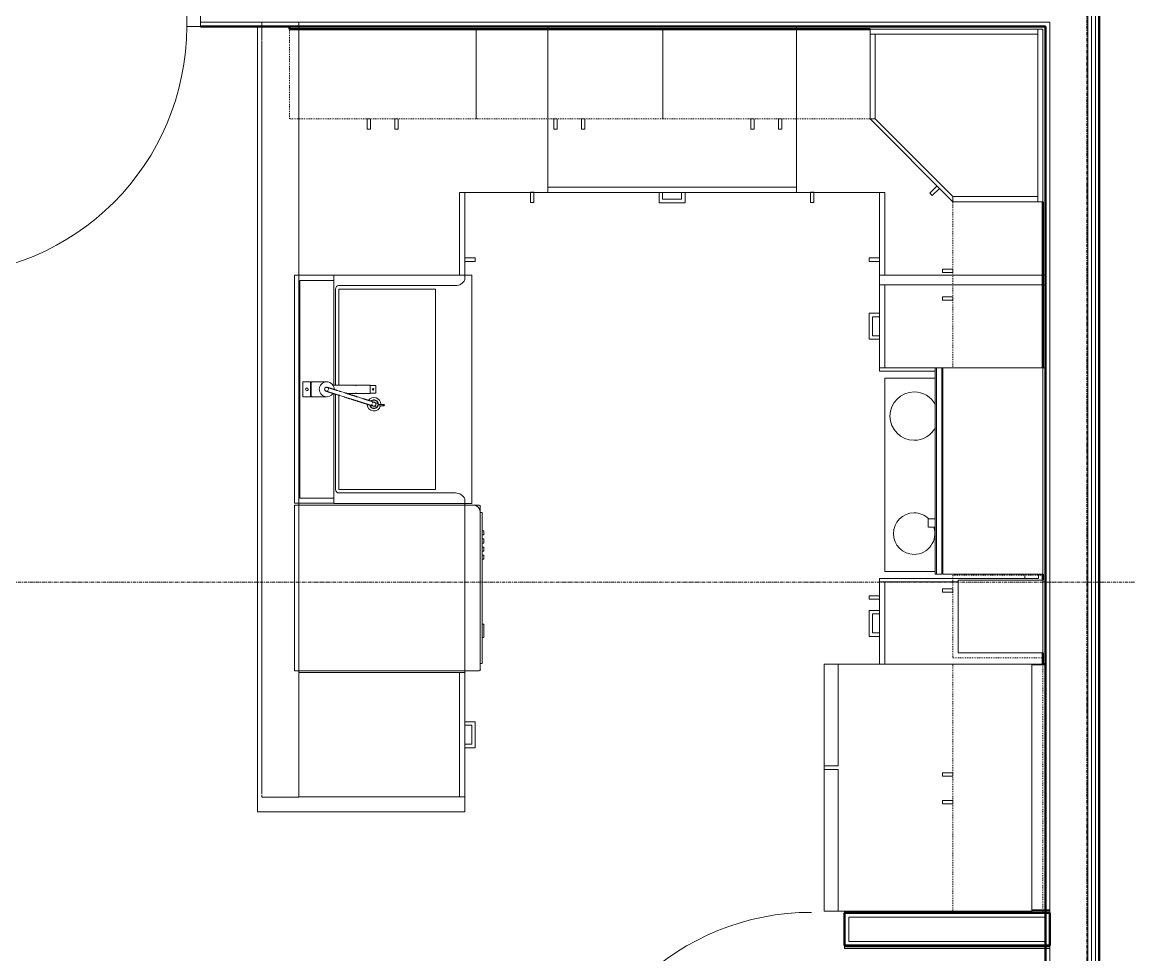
# Model space of a CAD drawing. Header units: inches. Extents: x -4235 to -464, y 9767 to 12344.
# Drawn here: x -3635.3 to -3475.2, y 11228.3 to 11363.2 of the extents above; entities that cross this region are included whole.
import ezdxf

# ---------------------------------------------------------------- set-up
doc = ezdxf.new("R2010")
doc.units = ezdxf.units.IN
doc.header["$MEASUREMENT"] = 0
doc.linetypes.add('Dash', pattern=[0.25, 0.125, -0.125])
doc.linetypes.add('Grid Line 1_2_', pattern=[0.875, 0.5, -0.125, 0.125, -0.125])
for name, color, linetype, lineweight in [('0-1', 7, 'Continuous', 5), ('0-2', 254, 'Continuous', 9), ('0-3', 7, 'Continuous', 9), ('A-DOOR-1', 7, 'Continuous', 9), ('A-DOOR-2', 130, 'Continuous', 20), ('A-DOOR-FRAM-1', 130, 'Continuous', 20), ('A-FLOR-4', 192, 'Continuous', 9), ('A-WALL-1', 250, 'Continuous', 50), ('A-WALL-2', 50, 'Continuous', 13), ('A-WALL-3', 10, 'Continuous', 9), ('A-WALL-4', 254, 'Continuous', 9), ('A-WALL-5', 7, 'Continuous', 9), ('A-WALL-6', 113, 'Continuous', 9), ('I-WALL-1', 250, 'Continuous', 50), ('I-WALL-2', 10, 'Continuous', 9), ('I-WALL-3', 254, 'Continuous', 9), ('P-SANR-FIXT-1', 7, 'Continuous', 9), ('P-SANR-FIXT-3', 254, 'Continuous', 9), ('Q-CASE', 31, 'Continuous', 9), ('Q-CASE-1', 10, 'Continuous', 9), ('Q-CASE-2', 254, 'Continuous', 9), ('Q-CASE-3', 7, 'Continuous', 9), ('Q-CASE-4', 7, 'Dash', 9), ('Q-SPCQ-1', 7, 'Continuous', 9), ('Q-SPCQ-2', 10, 'Continuous', 9), ('Q-SPCQ-3', 254, 'Continuous', 9), ('S-GRID-1', 1, 'Grid Line 1_2_', 9)]:
    doc.layers.add(name, color=color, linetype=linetype, lineweight=lineweight)

# ---------------------------------------------------------------- blocks, each defined once
blk = doc.blocks.new('Basic Wall _ INT - W4BØF - _5_8 GYP - 2X4 WOOD_BATT_ - 5_8 GYP_ - ___-2685902-BACKGROUND - 2ND FLOOR')
at = {"layer": 'A-WALL-3'}
for p, q in [((-3486.67, 11234.71), (-3487.3, 11234.71)), ((-3486.67, 11234.71), (-3486.67, 11234.77)), ((-3486.67, 11234.77), (-3486.67, 11234.56)), ((-3486.67, 11234.56), (-3486.67, 11234.71)), ((-3487.3, 11234.36), (-3486.67, 11234.36)), ((-3486.67, 11234.5), (-3486.67, 11234.56)), ((-3486.67, 11234.56), (-3486.67, 11234.5)), ((-3486.67, 11234.5), (-3486.67, 11234.48)), ((-3486.67, 11234.48), (-3486.67, 11234.46)), ((-3486.67, 11234.46), (-3486.67, 11234.42)), ((-3486.67, 11234.42), (-3486.67, 11234.4)), ((-3486.67, 11234.4), (-3486.67, 11234.36)), ((-3486.67, 11234.36), (-3486.67, 11234.38))]:
    blk.add_line(p, q, dxfattribs=at)
at = {"layer": 'A-WALL-4'}
for p, q in [((-3516.37, 11234.6), (-3516.37, 11234.56)), ((-3487.3, 11234.71), (-3489.3, 11234.71)), ((-3486.67, 11234.77), (-3487.3, 11234.77)), ((-3516.37, 11234.56), (-3516.37, 11234.5)), ((-3516.37, 11234.38), (-3516.37, 11234.36)), ((-3516.37, 11234.36), (-3487.3, 11234.36)), ((-3486.67, 11234.48), (-3487.3, 11234.48))]:
    blk.add_line(p, q, dxfattribs=at)
at = {"layer": 'A-WALL-5'}
for p, q in [((-3516.37, 11234.48), (-3516.37, 11234.6)), ((-3487.3, 11234.77), (-3489.3, 11234.77)), ((-3487.3, 11234.48), (-3516.37, 11234.48)), ((-3516.37, 11234.4), (-3516.37, 11234.48)), ((-3516.37, 11234.36), (-3516.37, 11234.4))]:
    blk.add_line(p, q, dxfattribs=at)
blk = doc.blocks.new('Basic Wall _ INT - W4BØF - _5_8 GYP - 2X4 WOOD_BATT_ - 5_8 GYP_ - ___-2685903-BACKGROUND - 2ND FLOOR')
at = {"layer": 'A-WALL-3'}
for p, q in [((-3487.3, 11229.61), (-3486.67, 11229.61)), ((-3486.67, 11229.26), (-3487.3, 11229.26)), ((-3486.67, 11229.61), (-3486.67, 11229.56)), ((-3486.67, 11229.58), (-3486.67, 11229.61)), ((-3486.67, 11229.56), (-3486.67, 11229.54)), ((-3486.67, 11229.54), (-3486.67, 11229.49)), ((-3486.67, 11229.49), (-3486.67, 11229.48)), ((-3486.67, 11229.48), (-3486.67, 11229.48)), ((-3486.67, 11229.48), (-3486.67, 11229.46)), ((-3486.67, 11229.4), (-3486.67, 11229.47)), ((-3486.67, 11229.46), (-3486.67, 11229.4)), ((-3486.67, 11229.4), (-3486.67, 11229.19)), ((-3486.67, 11229.26), (-3486.67, 11229.4)), ((-3486.67, 11229.19), (-3486.67, 11229.26))]:
    blk.add_line(p, q, dxfattribs=at)
at = {"layer": 'A-WALL-4'}
for p, q in [((-3516.37, 11229.61), (-3516.37, 11229.58)), ((-3516.37, 11229.61), (-3487.3, 11229.61)), ((-3516.37, 11229.47), (-3516.37, 11229.4)), ((-3516.37, 11229.4), (-3516.37, 11229.26)), ((-3516.37, 11229.26), (-3516.37, 11229.19)), ((-3487.3, 11229.26), (-3516.37, 11229.26)), ((-3487.3, 11229.48), (-3486.67, 11229.48)), ((-3486.67, 11229.19), (-3487.3, 11229.19))]:
    blk.add_line(p, q, dxfattribs=at)
at = {"layer": 'A-WALL-5'}
for p, q in [((-3516.37, 11229.56), (-3516.37, 11229.61)), ((-3516.37, 11229.48), (-3516.37, 11229.56)), ((-3516.37, 11229.48), (-3487.3, 11229.48)), ((-3516.37, 11229.19), (-3516.37, 11229.48)), ((-3487.3, 11229.19), (-3516.37, 11229.19))]:
    blk.add_line(p, q, dxfattribs=at)
blk = doc.blocks.new('SWING - SINGLE - FLUSH - 36_ x 80_ - OFFSET PIVOT DOOR AT MAGIC PAK AND WASHER_DRYER-3199415-BACKGROUND - 2ND FLOOR')
at = {"layer": 'A-DOOR-1'}
blk.add_arc((18, -2.38), 36.07, 180, 266.8211, dxfattribs=at)
at = {"layer": 'A-DOOR-2'}
for p, q in [((16, -2.38), (16, -38.39)), ((18, -2.38), (16, -2.38)), ((18, -2.38), (18, -38.39)), ((18, -38.39), (16, -38.39))]:
    blk.add_line(p, q, dxfattribs=at)
blk = doc.blocks.new('Refrigerator_-_Side-by-Side_6047 - 36_ X 30_-345559-BACKGROUND - 2ND FLOOR')
at = {"layer": 'Q-SPCQ-1'}
for p, q in [((17.87, 14.42), (-17.88, 14.42)), ((-17.88, 14.42), (-17.88, -15.58)), ((17.87, -15.58), (17.87, 14.42)), ((-17.88, -13.58), (-3.13, -13.58)), ((-17.88, -13.58), (-17.88, -15.58)), ((-3.13, -15.58), (-3.13, -13.58)), ((-2.63, -13.58), (17.87, -13.58)), ((-2.63, -13.58), (-2.63, -15.58)), ((17.87, -15.58), (17.87, -13.58)), ((-17.88, -15.58), (17.87, -15.58)), ((-3.13, -15.58), (-17.88, -15.58)), ((17.87, -15.58), (-2.63, -15.58))]:
    blk.add_line(p, q, dxfattribs=at)
blk = doc.blocks.new('Range - 24_ x 30_-V100-BACKGROUND - 2ND FLOOR')
at = {"layer": 'Q-SPCQ-1'}
blk.add_line((29.37, 22), (30, 22), dxfattribs=at)
for centre, radius, start, end in [((6.5, 6), 3.5, 118.5924, 180), ((6.5, 6), 3.5, 360, 61.4527), ((23.5, 6), 3, 135.2343, 180), ((23.5, 6), 3, 360, 108.3771), ((6.5, 6), 3.5, 180, 0), ((23.5, 6), 3, 180, 360)]:
    blk.add_arc(centre, radius, start, end, dxfattribs=at)
blk = doc.blocks.new('Dishwasher_15404 - 34_ counter-V101-BACKGROUND - 2ND FLOOR')
at = {"layer": 'Q-SPCQ-1'}
for p, q in [((25.8, 24), (24.62, 24)), ((26.68, 24), (25.8, 24)), ((26.87, 22.93), (26.87, 23.8)), ((26.87, 0.2), (26.87, 22.93)), ((26.87, 22.91), (27.12, 22.91)), ((27.12, 22.91), (27.12, 1.09)), ((27.37, 20.28), (27.12, 20.28)), ((27.12, 19.69), (27.37, 19.69)), ((27.37, 20.28), (27.37, 19.69)), ((27.37, 19.1), (27.12, 19.1)), ((27.12, 18.51), (27.37, 18.51)), ((27.37, 17.92), (27.12, 17.92)), ((27.37, 19.1), (27.37, 18.51)), ((27.37, 17.92), (27.37, 17.33)), ((27.12, 17.33), (27.37, 17.33)), ((27.37, 16.74), (27.12, 16.74)), ((27.12, 16.15), (27.37, 16.15)), ((27.37, 16.74), (27.37, 16.15)), ((27.37, 6.79), (27.12, 6.79)), ((27.37, 6.79), (27.37, 5.81)), ((27.12, 4.82), (27.37, 4.82)), ((27.37, 5.81), (27.37, 4.82)), ((26.87, 1.09), (27.12, 1.09)), ((24.62, 0), (26.68, 0))]:
    blk.add_line(p, q, dxfattribs=at)
for centre, radius, start, end in [((25.8, 22.93), 1.07, 360, 90), ((26.68, 23.8), 0.197, 0, 90), ((26.68, 0.2), 0.197, 270, 360), ((26.68, 0.2), 0.197, 270, 345)]:
    blk.add_arc(centre, radius, start, end, dxfattribs=at)
at = {"layer": 'Q-SPCQ-2'}
for p, q in [((0, 24), (0, 0)), ((0.62, 24), (0, 24)), ((0, 0), (0.62, 0))]:
    blk.add_line(p, q, dxfattribs=at)
at = {"layer": 'Q-SPCQ-3'}
for p, q in [((24.62, 24), (0.62, 24)), ((0.62, 0), (24.62, 0))]:
    blk.add_line(p, q, dxfattribs=at)
blk = doc.blocks.new('308 - 308-2727439-BACKGROUND - 2ND FLOOR')
at = {"layer": 'Q-CASE'}
for p, q in [((0, 25.19), (-12, 13.19)), ((-11.25, 13.19), (0, 24.44)), ((0, 24.44), (0, 25.19)), ((-12, 13.19), (-11.25, 13.19))]:
    blk.add_line(p, q, dxfattribs=at)
at = {"layer": 'Q-CASE-3'}
for p, q in [((0, 24.44), (-11.25, 13.19)), ((0, 25.19), (0, 24.44)), ((12.25, 25.19), (0, 25.19)), ((12.25, 24.44), (0, 24.44)), ((0, 24.44), (12.25, 24.44)), ((12.25, 24.44), (12.25, 25.19)), ((13, 25.19), (12.25, 25.19)), ((12.25, 25.19), (12.25, 0.94)), ((12.25, 0.94), (12.25, 24.44)), ((13, 0.94), (13, 25.19)), ((-10.76, 16.55), (-11.11, 16.2)), ((-11.11, 16.2), (-10.05, 15.14)), ((-9.7, 15.49), (-10.76, 16.55)), ((-12, 13.19), (-12, 0.94)), ((-11.25, 13.19), (-12, 13.19)), ((-11.25, 13.19), (-11.25, 0.94)), ((-11.25, 0.94), (-11.25, 13.19)), ((-12, 0.94), (-11.25, 0.94)), ((13, 0.94), (-12, 0.94)), ((-12, 0.94), (-12, 0.19)), ((-12, 0.19), (13, 0.19)), ((-11.25, 0.94), (12.25, 0.94)), ((12.25, 0.94), (13, 0.94)), ((13, 0.19), (13, 0.94))]:
    blk.add_line(p, q, dxfattribs=at)
blk = doc.blocks.new('30quot_MicrowaveVent_11166 - 70cm miele oven-2322118-BACKGROUND - 2ND FLOOR')
at = {"layer": 'Q-CASE-3'}
for p, q in [((-14.2, -14.49), (-14.2, 0)), ((15.68, 0), (-14.2, 0)), ((15.68, 0), (15.68, -14.49)), ((15.68, -14.49), (-14.2, -14.49)), ((-14.2, -14.61), (15.68, -14.61)), ((-14.2, -15.39), (-14.2, -14.61)), ((-14.2, -15.6), (-14.2, -15.39)), ((-14.2, -15.39), (15.68, -15.39)), ((-14.2, -15.6), (15.68, -15.6)), ((7.69, -16.55), (7.69, -15.63)), ((8.88, -15.63), (8.88, -16.55)), ((15.68, -14.61), (15.68, -15.39)), ((15.68, -15.39), (15.68, -15.6)), ((7.69, -16.6), (8.88, -16.6))]:
    blk.add_line(p, q, dxfattribs=at)
blk = doc.blocks.new('300 Series Wall Hung Cabinet_302 - 24_ X 36_-2573584-BACKGROUND - 2ND FLOOR')
at = {"layer": 'Q-CASE-3'}
for p, q in [((-2.25, -13.19), (-1.76, -13.19)), ((-2.25, -13.19), (-2.25, -14.69)), ((-1.76, -14.69), (-1.76, -13.19)), ((1.75, -13.19), (2.24, -13.19)), ((1.75, -13.19), (1.75, -14.69)), ((2.24, -14.69), (2.24, -13.19)), ((-2.25, -14.69), (-1.76, -14.69)), ((1.75, -14.69), (2.24, -14.69))]:
    blk.add_line(p, q, dxfattribs=at)
at = {"layer": 'Q-CASE-4'}
for p, q in [((12, -0.19), (-12, -0.19)), ((-12, -0.19), (-12, -13.19)), ((12, -13.19), (12, -0.19)), ((-12, -13.19), (12, -13.19))]:
    blk.add_line(p, q, dxfattribs=at)
blk = doc.blocks.new('Single Door 1 Drawer 211 - 211 Base Cabinet Single Door1 Drawer 12_-V102-BACKGROUND - 2ND FLOOR')
at = {"layer": 'Q-CASE-1'}
for p, q in [((-1.27, 24), (-1.76, 24)), ((0.74, 0), (0.74, 0.37)), ((-11.14, 0), (0.74, 0))]:
    blk.add_line(p, q, dxfattribs=at)
at = {"layer": 'Q-CASE-2'}
for p, q in [((-11.14, 24), (0.74, 24)), ((0.74, 23.25), (-11.14, 23.25)), ((-6.64, 24), (-7.14, 24)), ((-3.89, 24), (-3.39, 24)), ((-1.27, 24), (-1.76, 24)), ((0.74, 24), (0.74, 23.25)), ((0.74, 12.63), (0.74, 23.25)), ((-11.26, 0), (-11.14, 0))]:
    blk.add_line(p, q, dxfattribs=at)
at = {"layer": 'Q-CASE-3'}
for p, q in [((-3.39, 25.5), (-7.14, 25.5)), ((-7.14, 25.5), (-7.14, 24)), ((-6.64, 24), (-6.64, 25)), ((-6.64, 25), (-3.89, 25)), ((-3.89, 25), (-3.89, 24)), ((-3.39, 24), (-3.39, 25.5)), ((-1.27, 25.5), (-1.76, 25.5)), ((-1.76, 25.5), (-1.76, 24)), ((-1.27, 24), (-1.27, 25.5)), ((-11.26, 2), (-11.26, 0))]:
    blk.add_line(p, q, dxfattribs=at)
blk = doc.blocks.new('300 Series Wall Hung Cabinet_302 - 30_ X 36_-2573882-BACKGROUND - 2ND FLOOR')
at = {"layer": 'Q-CASE-3'}
for p, q in [((-1.76, 14.69), (-2.25, 14.69)), ((-2.25, 14.69), (-2.25, 13.19)), ((-1.76, 13.19), (-1.76, 14.69)), ((2.24, 14.69), (1.75, 14.69)), ((1.75, 14.69), (1.75, 13.19)), ((2.24, 13.19), (2.24, 14.69)), ((-1.76, 13.19), (-2.25, 13.19)), ((2.24, 13.19), (1.75, 13.19))]:
    blk.add_line(p, q, dxfattribs=at)
at = {"layer": 'Q-CASE-4'}
for p, q in [((-15, 0.19), (-15, 13.19)), ((-15, 13.19), (15, 13.19)), ((15, 13.19), (15, 0.19)), ((15, 0.19), (-15, 0.19))]:
    blk.add_line(p, q, dxfattribs=at)
blk = doc.blocks.new('Base Cabinet 4 Drawer 254 - Base Cabinet 4 Drawer 254 12_-2556189-BACKGROUND - 2ND FLOOR')
at = {"layer": 'Q-CASE-1'}
for p, q in [((-5.26, -0.37), (-5.26, 0)), ((-5.26, 0), (6.74, 0)), ((6.74, 0), (6.74, -0.37)), ((-1.14, -24), (-0.64, -24)), ((-1.14, -24), (-0.64, -24)), ((-1.14, -24), (-0.64, -24)), ((2.61, -24), (2.11, -24)), ((2.61, -24), (2.11, -24)), ((2.61, -24), (2.11, -24))]:
    blk.add_line(p, q, dxfattribs=at)
at = {"layer": 'Q-CASE-2'}
for p, q in [((-5.26, -23.25), (-5.26, -0.37)), ((6.74, -14.86), (6.74, -14.98)), ((6.74, -15.97), (6.74, -23.25)), ((-5.26, -23.25), (-5.26, -24)), ((6.74, -23.25), (-5.26, -23.25)), ((-5.26, -24), (6.74, -24)), ((-1.14, -24), (-0.64, -24)), ((2.61, -24), (2.11, -24)), ((6.74, -24), (6.74, -23.25))]:
    blk.add_line(p, q, dxfattribs=at)
at = {"layer": 'Q-CASE-3'}
for p, q in [((-1.14, -24), (-1.14, -25.5)), ((-0.64, -25), (-0.64, -24)), ((2.11, -24), (2.11, -25)), ((2.61, -25.5), (2.61, -24)), ((-1.14, -25.5), (2.61, -25.5)), ((2.11, -25), (-0.64, -25))]:
    blk.add_line(p, q, dxfattribs=at)
blk = doc.blocks.new('Vanity Cabinet-Double Door - 33_-V103-BACKGROUND - 2ND FLOOR')
at = {"layer": 'Q-CASE-1'}
for p, q in [((-15.76, -0.62), (-15.76, 0)), ((-15.76, 0), (17.24, 0)), ((-15.76, 0), (-15.76, -0.62)), ((17.24, 0), (-15.76, 0)), ((17.24, 0), (17.24, -0.62)), ((17.24, -0.62), (17.24, 0))]:
    blk.add_line(p, q, dxfattribs=at)
at = {"layer": 'Q-CASE-2'}
for p, q in [((-15.76, -5.66), (-15.76, -0.62)), ((-15.76, -0.62), (-15.76, -5.66)), ((-15.01, -0.75), (-15.01, -5.67)), ((16.49, -0.75), (-15.01, -0.75)), ((16.49, -5.67), (16.49, -0.75)), ((17.24, -0.62), (17.24, -5.67)), ((17.24, -5.67), (17.24, -0.62))]:
    blk.add_line(p, q, dxfattribs=at)
blk = doc.blocks.new('Base Cabinet 3 Drawer 230 - Base Cabinet 3 Drawer 230 18_-2554959-BACKGROUND - 2ND FLOOR')
at = {"layer": 'Q-CASE-1'}
for p, q in [((-1.14, -24), (-0.64, -24)), ((-1.14, -24), (-0.64, -24)), ((2.61, -24), (2.11, -24)), ((2.61, -24), (2.11, -24))]:
    blk.add_line(p, q, dxfattribs=at)
at = {"layer": 'Q-CASE-2'}
for p, q in [((-8.26, -23.25), (-8.26, 0)), ((-8.26, 0), (9.74, 0)), ((9.74, 0), (9.74, -23.25)), ((-8.26, -23.25), (-8.26, -24)), ((9.74, -23.25), (-8.26, -23.25)), ((-8.26, -24), (9.74, -24)), ((-1.14, -24), (-0.64, -24)), ((2.61, -24), (2.11, -24)), ((9.74, -24), (9.74, -23.25))]:
    blk.add_line(p, q, dxfattribs=at)
at = {"layer": 'Q-CASE-3'}
for p, q in [((-1.14, -24), (-1.14, -25.5)), ((-0.64, -25), (-0.64, -24)), ((2.11, -24), (2.11, -25)), ((2.61, -25.5), (2.61, -24)), ((-1.14, -25.5), (2.61, -25.5)), ((2.11, -25), (-0.64, -25))]:
    blk.add_line(p, q, dxfattribs=at)
blk = doc.blocks.new('300 Series Wall Hung Cabinet_302 - 27_ X 36_-2605031-BACKGROUND - 2ND FLOOR')
at = {"layer": 'Q-CASE-3'}
for p, q in [((-1.76, 14.69), (-2.25, 14.69)), ((-2.25, 14.69), (-2.25, 13.19)), ((-1.76, 13.19), (-1.76, 14.69)), ((2.24, 14.69), (1.75, 14.69)), ((1.75, 14.69), (1.75, 13.19)), ((2.24, 13.19), (2.24, 14.69)), ((-1.76, 13.19), (-2.25, 13.19)), ((2.24, 13.19), (1.75, 13.19))]:
    blk.add_line(p, q, dxfattribs=at)
at = {"layer": 'Q-CASE-4'}
for p, q in [((-13.5, 0.19), (-13.5, 13.19)), ((-13.5, 13.19), (13.5, 13.19)), ((13.5, 13.19), (13.5, 0.19)), ((13.5, 0.19), (-13.5, 0.19))]:
    blk.add_line(p, q, dxfattribs=at)
blk = doc.blocks.new('kitchen_faucet_14143 - kitchen_faucet_14143-V104-BACKGROUND - 2ND FLOOR')
at = {"layer": 'P-SANR-FIXT-1'}
for p, q in [((-7.58, 2.4), (-8.24, 2.4)), ((-8.24, 2.2), (-7.58, 2.2)), ((-6.99, 1.91), (-7.41, 2.04)), ((-7.23, 2.59), (-6.81, 2.46)), ((-6.3, 0.57), (-7.09, 0.57)), ((-7.09, -0.57), (-7.09, 0.57)), ((-2.83, 0.59), (-6.3, 0.59)), ((-6.3, 0.57), (-6.3, 0.59)), ((-6.3, 0.42), (-6.3, 0.5)), ((-6.3, 0.3), (-6.3, 0.4)), ((-6.3, 0.29), (-6.3, 0.15)), ((-6.3, 0.15), (-6.3, 0.29)), ((-6.3, 0.15), (-6.3, -0.15)), ((-6.3, -0.15), (-6.3, 0.15)), ((-3.97, 0.59), (-4.89, 0.59)), ((-0.9, 0.59), (-0.94, 0.59)), ((2.26, 1.08), (0, 1.08)), ((2.34, 1.02), (2.1, 1.02)), ((2.26, 1.08), (2.26, -1.08)), ((3.44, 1.08), (2.34, 1.08)), ((2.34, -1.08), (2.34, 1.08)), ((3.44, 1.08), (3.44, -1.08)), ((-7.09, -0.57), (-6.3, -0.57)), ((-6.3, -0.15), (-6.3, -0.29)), ((-6.3, -0.29), (-6.3, -0.15)), ((-6.3, -0.4), (-6.3, -0.3)), ((-6.3, -0.5), (-6.3, -0.42)), ((-6.3, -0.59), (-6.3, -0.51)), ((-6.3, -0.59), (-0.9, -0.59)), ((-4.89, -0.59), (-3.97, -0.59)), ((0, -1.08), (2.26, -1.08)), ((2.1, -1.02), (2.34, -1.02)), ((2.34, -1.08), (3.44, -1.08))]:
    blk.add_line(p, q, dxfattribs=at)
at = {"layer": 'P-SANR-FIXT-1', "flags": 128}
for points in [[(-6.52, 2.15), (-6.53, 2.23), (-6.56, 2.3), (-6.61, 2.36), (-6.67, 2.41), (-6.74, 2.44), (-6.82, 2.45), (-6.9, 2.44), (-6.97, 2.41), (-7.03, 2.36), (-7.08, 2.3), (-7.1, 2.23), (-7.11, 2.15)], [(-7.11, 2.15), (-7.1, 2.08), (-7.08, 2), (-7.03, 1.94), (-6.97, 1.9), (-6.9, 1.87), (-6.82, 1.86), (-6.74, 1.87), (-6.67, 1.9), (-6.61, 1.94), (-6.58, 1.98)], [(-6.91, 1.87), (-6.91, 1.87), (-6.91, 1.87), (-6.9, 1.87), (-6.9, 1.87), (-6.9, 1.87), (-6.89, 1.87), (-6.89, 1.86), (-6.88, 1.86), (-6.88, 1.86), (-6.87, 1.86), (-6.86, 1.86), (-6.71, 1.81), (-6.69, 1.8), (-6.68, 1.8), (-6.51, 1.75), (-6.49, 1.74), (-6.46, 1.73), (-6.43, 1.72), (-6.41, 1.71), (-6.38, 1.7), (-6.35, 1.69), (-6.32, 1.68), (-6.29, 1.67), (-6.26, 1.66), (-6.22, 1.65), (-6.19, 1.64), (-6.16, 1.63), (-6.12, 1.62), (-6.09, 1.61), (-6.05, 1.6), (-6.01, 1.59), (-5.98, 1.58), (-5.94, 1.56), (-5.9, 1.55), (-5.86, 1.54), (-5.82, 1.53), (-5.78, 1.51), (-5.74, 1.5), (-5.69, 1.49), (-5.65, 1.47), (-5.61, 1.46), (-5.56, 1.45), (-5.52, 1.43), (-5.47, 1.42), (-5.42, 1.4), (-5.38, 1.39), (-5.33, 1.37), (-5.28, 1.36), (-5.23, 1.34), (-5.18, 1.33), (-4.48, 1.1), (-4.42, 1.09), (-4.36, 1.07), (-4.31, 1.05), (-4.25, 1.03), (-4.19, 1.01), (-4.13, 0.99), (-4.07, 0.98), (-4.02, 0.96), (-3.96, 0.94), (-3.9, 0.92), (-3.84, 0.9), (-3.78, 0.88), (-3.72, 0.86), (-3.66, 0.85), (-3.6, 0.83), (-3.54, 0.81), (-3.48, 0.79), (-3.42, 0.77), (-3.36, 0.75), (-3.3, 0.73), (-3.24, 0.71), (-3.18, 0.69), (-3.12, 0.68), (-3.06, 0.66), (-3, 0.64), (-2.94, 0.62), (-2.88, 0.6), (-2.83, 0.58), (-2.77, 0.56), (-2.71, 0.55), (-2.65, 0.53), (-2.03, 0.33), (-1.98, 0.32), (-1.93, 0.3), (-1.88, 0.28), (-1.83, 0.27), (-1.78, 0.25), (-1.54, 0.18), (-1.49, 0.16), (-1.45, 0.15), (-1.4, 0.13), (-1.36, 0.12), (-1.31, 0.1), (-1.27, 0.09), (-1.23, 0.08), (-1.18, 0.06), (-1.14, 0.05), (-1.1, 0.04), (-1.06, 0.03), (-1.03, 0.01), (-0.99, 0), (-0.95, -0.01), (-0.91, -0.02), (-0.88, -0.03), (-0.84, -0.04), (-0.81, -0.05), (-0.77, -0.07), (-0.74, -0.08), (-0.71, -0.09), (-0.68, -0.1), (-0.65, -0.11), (-0.62, -0.11), (-0.59, -0.12), (-0.56, -0.13), (-0.53, -0.14), (-0.51, -0.15), (-0.48, -0.16), (-0.45, -0.17), (-0.43, -0.17), (-0.41, -0.18), (-0.38, -0.19), (-0.36, -0.2), (-0.34, -0.2), (-0.32, -0.21), (-0.3, -0.21), (-0.28, -0.22), (-0.26, -0.23), (-0.25, -0.23), (-0.23, -0.24), (-0.21, -0.24), (-0.2, -0.25), (-0.18, -0.25), (-0.17, -0.26), (-0.16, -0.26), (-0.15, -0.26), (-0.14, -0.27), (-0.13, -0.27), (-0.12, -0.27), (-0.11, -0.28), (-0.1, -0.28), (-0.09, -0.28), (-0.09, -0.28), (-0.08, -0.28), (-0.08, -0.29), (-0.07, -0.29), (-0.07, -0.29), (-0.07, -0.29), (-0.07, -0.29), (-0.06, -0.29)], [(-6.73, 2.43), (-6.73, 2.43), (-6.73, 2.43), (-6.73, 2.43), (-6.72, 2.43), (-6.72, 2.43), (-6.72, 2.43), (-6.71, 2.43), (-6.71, 2.43), (-6.7, 2.42), (-6.69, 2.42), (-6.68, 2.42), (-6.53, 2.37), (-6.52, 2.37), (-6.5, 2.36), (-6.48, 2.35), (-6.46, 2.35), (-6.44, 2.34), (-6.42, 2.33), (-6.39, 2.33), (-6.37, 2.32), (-6.34, 2.31), (-6.32, 2.3), (-6.29, 2.3), (-6.27, 2.29), (-6.24, 2.28), (-6.21, 2.27), (-6.18, 2.26), (-6.15, 2.25), (-6.12, 2.24), (-6.09, 2.23), (-6.06, 2.22), (-6.03, 2.21), (-5.99, 2.2), (-5.96, 2.19), (-5.92, 2.18), (-5.89, 2.17), (-5.85, 2.16), (-5.81, 2.14), (-5.78, 2.13), (-5.74, 2.12), (-5.7, 2.11), (-5.66, 2.1), (-5.62, 2.08), (-5.58, 2.07), (-5.53, 2.06), (-5.49, 2.04), (-5.45, 2.03), (-5.4, 2.01), (-5.36, 2), (-5.31, 1.99), (-5.27, 1.97), (-5.22, 1.96), (-5.17, 1.94), (-5.12, 1.93), (-5.07, 1.91), (-5.02, 1.9), (-4.97, 1.88), (-4.92, 1.86), (-4.87, 1.85), (-4.82, 1.83), (-4.77, 1.81), (-4.71, 1.8), (-4.66, 1.78), (-4.61, 1.76), (-4.55, 1.75), (-4.5, 1.73), (-4.44, 1.71), (-4.39, 1.69), (-4.33, 1.68), (-4.27, 1.66), (-4.22, 1.64), (-4.16, 1.62), (-4.1, 1.6), (-4.04, 1.59), (-3.99, 1.57), (-3.93, 1.55), (-3.87, 1.53), (-3.81, 1.51), (-3.75, 1.49), (-3.69, 1.47), (-3.63, 1.46), (-3.57, 1.44), (-3.51, 1.42), (-3.45, 1.4), (-3.39, 1.38), (-3.33, 1.36), (-3.27, 1.34), (-3.21, 1.32), (-3.15, 1.31), (-3.09, 1.29), (-3.03, 1.27), (-2.97, 1.25), (-2.92, 1.23), (-2.86, 1.21), (-2.8, 1.19), (-2.74, 1.17), (-2.68, 1.16), (-2.62, 1.14), (-2.56, 1.12), (-2.51, 1.1), (-1.88, 0.9), (-1.83, 0.89), (-1.78, 0.87), (-1.73, 0.85), (-1.67, 0.84), (-1.62, 0.82), (-1.4, 0.75), (-1.35, 0.74), (-1.3, 0.72), (-1.26, 0.71), (-1.21, 0.69), (-1.17, 0.68), (-1.12, 0.66), (-1.08, 0.65), (-1.04, 0.64), (-1, 0.62), (-0.96, 0.61), (-0.92, 0.6), (-0.88, 0.59), (-0.84, 0.57), (-0.8, 0.56), (-0.76, 0.55), (-0.73, 0.54), (-0.69, 0.53), (-0.66, 0.52), (-0.62, 0.51), (-0.59, 0.5), (-0.56, 0.49), (-0.52, 0.47), (-0.49, 0.47), (-0.46, 0.46), (-0.43, 0.45), (-0.4, 0.44), (-0.38, 0.43), (-0.35, 0.42), (-0.32, 0.41), (-0.3, 0.4), (-0.27, 0.4), (-0.25, 0.39), (-0.22, 0.38), (-0.2, 0.37), (-0.18, 0.37), (-0.16, 0.36), (-0.14, 0.35), (-0.12, 0.35), (-0.1, 0.34), (-0.08, 0.34), (-0.06, 0.33), (-0.05, 0.32), (-0.03, 0.32), (-0.02, 0.32), (0, 0.31), (0.01, 0.31), (0.02, 0.3), (0.03, 0.3), (0.04, 0.3), (0.05, 0.29), (0.06, 0.29), (0.07, 0.29), (0.08, 0.28), (0.09, 0.28), (0.09, 0.28), (0.1, 0.28), (0.1, 0.28), (0.11, 0.28), (0.11, 0.28), (0.11, 0.27), (0.11, 0.27), (0.11, 0.27)], [(-0.27, 0.02), (-0.27, -0.06), (-0.24, -0.13), (-0.2, -0.2), (-0.15, -0.25), (-0.08, -0.28), (0, -0.3), (0.08, -0.3), (0.15, -0.28), (0.21, -0.23), (0.27, -0.18)], [(0.27, -0.18), (0.3, -0.11), (0.32, -0.03), (0.31, 0.04), (0.29, 0.12), (0.25, 0.18), (0.19, 0.23), (0.13, 0.27), (0.05, 0.29), (-0.03, 0.28), (-0.1, 0.26), (-0.17, 0.22), (-0.22, 0.16)]]:
    blk.add_lwpolyline(points, dxfattribs=at)
at = {"layer": 'P-SANR-FIXT-1'}
for centre, radius, start, end in [((-6.83, 2.16), 0.984, 176.3754, 180), ((-6.83, 2.16), 0.984, 180, 325.3711), ((-6.83, 2.16), 0.984, 0, 165), ((-6.83, 2.16), 0.63, 10.3084, 180), ((-6.83, 2.16), 0.63, 180, 315), ((-6.83, 2.16), 0.591, 132.8835, 180), ((-6.83, 2.16), 0.591, 180, 191.3603), ((-6.83, 2.16), 0.591, 191.3603, 312.7731), ((-6.83, 2.16), 0.591, 14.7648, 132.8835), ((-6.69, 0), 0.118, 0, 180), ((0, 0), 1.08, 177.6189, 180), ((0, 0), 1.08, 0, 147.4712), ((2.88, 0), 0.197, 360, 180), ((-6.69, 0), 0.118, 180, 360), ((0, 0), 1.08, 180, 360), ((2.88, 0), 0.197, 180, 360)]:
    blk.add_arc(centre, radius, start, end, dxfattribs=at)
for centre, major_axis, ratio, start_param, end_param in [((-8.24, 2.3), (0, 0.0984), 0.984808, 4.712389, 7.853982), ((-8.24, 2.3), (0, 0.0984), 0.984808, 1.570796, 4.712389), ((-3.97, 0), (0, 0.591), 0.906308, 6.021386, 6.806784), ((-3.97, 0), (0, 0.591), 0.906308, 2.617994, 3.403392)]:
    blk.add_ellipse(centre, major_axis=major_axis, ratio=ratio, start_param=start_param, end_param=end_param, dxfattribs=at)
blk = doc.blocks.new('Stainless Steel Farmhous Kitchen Sink - Stainless Steel Farmhous Kitchen Sink-V105-BACKGROUND - 2ND FLOOR')
at = {"layer": 'P-SANR-FIXT-1'}
for p, q in [((-33, 22.2), (-33, 21.2)), ((0, 22.2), (-33, 22.2)), ((0, 21.2), (0, 22.2)), ((-31, 3), (-31, 16.96)), ((-31, 16.96), (-2, 16.96)), ((-2, 16.96), (-2, 3)), ((-17.12, 3), (-31, 3)), ((-2, 3), (-15.65, 3))]:
    blk.add_line(p, q, dxfattribs=at)
at = {"layer": 'P-SANR-FIXT-3'}
for p, q in [((-33, 21.2), (-33, 2.27)), ((0, 2.25), (0, 21.2)), ((-33, 2.25), (-32.7, 2.25)), ((-32.67, 2.25), (-17.12, 2.25)), ((-15.89, 2.25), (-0.03, 2.25))]:
    blk.add_line(p, q, dxfattribs=at)
blk = doc.blocks.new('300 Series Wall Hung Cabinet_302 - 18_ x 36_-2359323-BACKGROUND - 2ND FLOOR')
at = {"layer": 'Q-CASE-3'}
for p, q in [((-1.76, 14.69), (-2.25, 14.69)), ((-2.25, 14.69), (-2.25, 13.19)), ((-1.76, 13.19), (-1.76, 14.69)), ((2.24, 14.69), (1.75, 14.69)), ((1.75, 14.69), (1.75, 13.19)), ((2.24, 13.19), (2.24, 14.69)), ((-1.76, 13.19), (-2.25, 13.19)), ((2.24, 13.19), (1.75, 13.19))]:
    blk.add_line(p, q, dxfattribs=at)
at = {"layer": 'Q-CASE-4'}
for p, q in [((-18, 0.19), (-18, 13.19)), ((-18, 13.19), (18, 13.19)), ((18, 13.19), (18, 0.19)), ((18, 0.19), (-18, 0.19))]:
    blk.add_line(p, q, dxfattribs=at)
blk = doc.blocks.new('300 Series Wall Hung Cabinet_301 - 12_-2216986-BACKGROUND - 2ND FLOOR')
at = {"layer": 'Q-CASE-3'}
for p, q in [((5.25, -0.19), (-5.25, -0.19)), ((-5.25, -0.19), (-5.25, -12.44)), ((5.25, -12.44), (5.25, -0.19)), ((-5.25, -12.44), (5.25, -12.44)), ((-4, -13.19), (-3.51, -13.19)), ((-4, -13.19), (-4, -14.69)), ((-3.51, -14.69), (-3.51, -13.19)), ((-4, -14.69), (-3.51, -14.69))]:
    blk.add_line(p, q, dxfattribs=at)
at = {"layer": 'Q-CASE-4'}
for p, q in [((6, -0.19), (-6, -0.19)), ((-6, -0.19), (-6, -13.19)), ((6, -13.19), (6, -0.19)), ((-6, -13.19), (6, -13.19))]:
    blk.add_line(p, q, dxfattribs=at)
blk = doc.blocks.new('Base Cabinet Corner 197 - Base Cabinet Corner 197-V125-BACKGROUND - 2ND FLOOR')
at = {"layer": 'Q-CASE-1'}
for p, q in [((-23.26, 0), (12.74, 0)), ((-23.26, -36), (-23.26, 0)), ((12.74, 0), (12.74, -0.38)), ((10.24, -24), (10.73, -24)), ((-22.89, -36), (-23.26, -36))]:
    blk.add_line(p, q, dxfattribs=at)
at = {"layer": 'Q-CASE-2'}
for p, q in [((12.74, -0.38), (12.74, -24)), ((0.74, -23.25), (0.74, -36)), ((12.74, -23.25), (0.74, -23.25)), ((0.74, -23.25), (0.74, -24)), ((0.74, -24), (0.74, -36)), ((12.74, -24), (0.74, -24)), ((10.24, -24), (10.73, -24)), ((0.73, -34), (0.73, -33.51)), ((0.74, -36), (-22.89, -36))]:
    blk.add_line(p, q, dxfattribs=at)
at = {"layer": 'Q-CASE-3'}
for p, q in [((10.24, -24), (10.24, -25.5)), ((10.73, -25.5), (10.73, -24)), ((10.24, -25.5), (10.73, -25.5)), ((2.23, -33.51), (0.74, -33.51)), ((2.23, -34), (2.23, -33.51)), ((0.74, -34), (2.23, -34))]:
    blk.add_line(p, q, dxfattribs=at)
blk = doc.blocks.new('Base Cabinet 3 Drawer 230 - Base Cabinet 3 Drawer 230 36_-V126-BACKGROUND - 2ND FLOOR')
at = {"layer": 'Q-CASE-1'}
for p, q in [((-17.26, -0.37), (-17.26, 0)), ((-17.26, 0), (18.74, 0)), ((18.74, 0), (18.74, -0.37)), ((-1.14, -24), (-0.64, -24)), ((-1.14, -24), (-0.64, -24)), ((2.61, -24), (2.11, -24)), ((2.61, -24), (2.11, -24))]:
    blk.add_line(p, q, dxfattribs=at)
at = {"layer": 'Q-CASE-2'}
for p, q in [((-17.26, -23.25), (-17.26, -0.37)), ((18.74, -0.37), (18.74, -23.25)), ((-17.26, -23.25), (-17.26, -24)), ((18.74, -23.25), (-17.26, -23.25)), ((-17.26, -24), (18.74, -24)), ((-1.14, -24), (-0.64, -24)), ((2.61, -24), (2.11, -24)), ((18.74, -24), (18.74, -23.25))]:
    blk.add_line(p, q, dxfattribs=at)
at = {"layer": 'Q-CASE-3'}
for p, q in [((-1.14, -24), (-1.14, -25.5)), ((-0.64, -25), (-0.64, -24)), ((2.11, -24), (2.11, -25)), ((2.61, -25.5), (2.61, -24)), ((-1.14, -25.5), (2.61, -25.5)), ((2.11, -25), (-0.64, -25))]:
    blk.add_line(p, q, dxfattribs=at)
blk = doc.blocks.new('Base Cabinet Corner 197 - Base Cabinet Corner 197-V124-BACKGROUND - 2ND FLOOR')
at = {"layer": 'Q-CASE-1'}
for p, q in [((-22.89, 36), (-23.26, 36)), ((-23.26, 36), (-23.26, 0)), ((10.73, 24), (10.24, 24)), ((-23.26, 0), (-22.89, 0))]:
    blk.add_line(p, q, dxfattribs=at)
at = {"layer": 'Q-CASE-2'}
for p, q in [((0.74, 36), (-22.89, 36)), ((0.74, 23.25), (0.74, 36)), ((0.74, 24), (0.74, 36)), ((0.73, 33.51), (0.73, 34)), ((12.74, 24), (0.74, 24)), ((0.74, 23.25), (0.74, 24)), ((12.74, 23.25), (0.74, 23.25)), ((10.73, 24), (10.24, 24)), ((12.74, 0), (12.74, 24)), ((-22.89, 0), (12.74, 0))]:
    blk.add_line(p, q, dxfattribs=at)
at = {"layer": 'Q-CASE-3'}
for p, q in [((2.23, 34), (0.74, 34)), ((2.23, 33.51), (2.23, 34)), ((0.74, 33.51), (2.23, 33.51)), ((10.73, 25.5), (10.24, 25.5)), ((10.24, 25.5), (10.24, 24)), ((10.73, 24), (10.73, 25.5))]:
    blk.add_line(p, q, dxfattribs=at)
blk = doc.blocks.new('CTR - 1st Phase - Unit Layouts_rvt-1-BACKGROUND - 2ND FLOOR')
at = {"layer": 'A-WALL-1'}
for p, q in [((-3487.67, 11362.61), (-3596.67, 11362.61)), ((-3596.67, 11362.61), (-3596.67, 11362.24)), ((-3596.67, 11362.24), (-3512.67, 11362.24)), ((-3487.3, 11362.61), (-3487.67, 11362.61)), ((-3487.3, 11270.36), (-3487.3, 11362.61)), ((-3487.67, 11337.24), (-3487.67, 11313.24)), ((-3487.67, 11283.36), (-3487.67, 11282.49)), ((-3487.67, 11271.99), (-3487.67, 11270.36)), ((-3487.67, 11270.36), (-3487.3, 11270.36)), ((-3486.67, 11234.36), (-3516.37, 11234.36)), ((-3516.37, 11234.36), (-3516.37, 11233.73)), ((-3516.37, 11233.73), (-3516.37, 11230.23)), ((-3486.67, 11233.73), (-3486.67, 11234.36)), ((-3486.67, 11230.23), (-3486.67, 11233.73)), ((-3516.37, 11230.23), (-3516.37, 11229.61)), ((-3486.67, 11229.61), (-3486.67, 11230.23)), ((-3516.37, 11229.61), (-3486.67, 11229.61))]:
    blk.add_line(p, q, dxfattribs=at)
at = {"layer": 'A-WALL-2'}
for p, q in [((-3515.75, 11230.23), (-3515.75, 11233.73)), ((-3487.3, 11233.73), (-3515.75, 11233.73)), ((-3487.3, 11230.23), (-3487.3, 11233.73)), ((-3487.3, 11230.23), (-3515.75, 11230.23))]:
    blk.add_line(p, q, dxfattribs=at)
at = {"layer": 'A-WALL-3'}
for p, q in [((-3600.67, 11363.24), (-3600.67, 11360.63)), ((-3600.67, 11363.24), (-3595.3, 11363.24)), ((-3600.67, 11363.24), (-3595.3, 11363.24)), ((-3595.3, 11362.61), (-3595.3, 11363.24)), ((-3487.67, 11362.61), (-3596.67, 11362.61)), ((-3595.3, 11362.24), (-3595.3, 11362.61)), ((-3595.3, 11362.61), (-3595.3, 11362.24)), ((-3595.3, 11326.61), (-3595.3, 11362.24)), ((-3512.67, 11362.24), (-3487.67, 11362.24)), ((-3487.67, 11362.61), (-3487.3, 11362.61)), ((-3487.67, 11362.24), (-3487.67, 11337.24)), ((-3487.3, 11270.36), (-3487.3, 11362.61)), ((-3600.67, 11360.51), (-3600.67, 11251.57)), ((-3595.3, 11293.36), (-3595.3, 11293.61)), ((-3595.3, 11251.11), (-3595.3, 11269.36)), ((-3600.67, 11251.43), (-3600.67, 11251.11)), ((-3595.3, 11251.11), (-3600.67, 11251.11)), ((-3487.3, 11234.36), (-3516.37, 11234.36)), ((-3486.67, 11234.36), (-3487.3, 11234.36)), ((-3486.67, 11234.36), (-3486.67, 11229.61)), ((-3516.37, 11229.61), (-3487.3, 11229.61)), ((-3487.3, 11229.61), (-3486.67, 11229.61))]:
    blk.add_line(p, q, dxfattribs=at)
at = {"layer": 'A-WALL-4'}
for p, q in [((-3600.67, 11360.63), (-3600.67, 11363.24)), ((-3595.3, 11363.24), (-3595.3, 11362.61)), ((-3596.67, 11362.24), (-3596.67, 11362.61)), ((-3596.67, 11362.24), (-3512.67, 11362.24)), ((-3595.3, 11362.24), (-3595.3, 11251.11)), ((-3600.67, 11251.57), (-3600.67, 11360.51)), ((-3487.67, 11337.24), (-3487.67, 11313.24)), ((-3487.67, 11283.36), (-3487.67, 11282.49)), ((-3487.67, 11271.99), (-3487.67, 11270.36)), ((-3487.3, 11270.36), (-3487.67, 11270.36)), ((-3600.67, 11251.11), (-3600.67, 11251.43)), ((-3600.67, 11251.11), (-3595.3, 11251.11)), ((-3516.37, 11229.61), (-3516.37, 11234.36))]:
    blk.add_line(p, q, dxfattribs=at)
at = {"layer": 'A-WALL-6'}
for p, q in [((-3601.3, 11362.61), (-3601.3, 11248.99)), ((-3596.67, 11362.61), (-3601.3, 11362.61)), ((-3601.3, 11362.61), (-3596.67, 11362.61)), ((-3601.3, 11248.99), (-3601.3, 11362.61)), ((-3487.3, 11362.61), (-3596.67, 11362.61)), ((-3596.67, 11362.61), (-3487.3, 11362.61)), ((-3487.3, 11270.36), (-3487.3, 11362.61)), ((-3487.3, 11362.61), (-3487.3, 11270.36)), ((-3571.3, 11325.97), (-3571.3, 11338.61)), ((-3571.3, 11338.61), (-3511.3, 11338.61)), ((-3511.3, 11338.61), (-3571.3, 11338.61)), ((-3571.3, 11338.61), (-3571.3, 11325.97)), ((-3511.3, 11338.61), (-3511.3, 11312.73)), ((-3511.3, 11338.61), (-3511.3, 11312.73)), ((-3590, 11310.73), (-3590, 11324.61)), ((-3590, 11324.61), (-3590, 11310.73)), ((-3589.5, 11325.11), (-3572.65, 11325.11)), ((-3572.65, 11325.11), (-3589.5, 11325.11)), ((-3511.3, 11312.73), (-3503.27, 11312.73)), ((-3511.3, 11312.73), (-3503.27, 11312.73)), ((-3510.55, 11283.73), (-3510.55, 11311.73)), ((-3510.55, 11311.73), (-3503.27, 11311.73)), ((-3510.55, 11311.73), (-3510.55, 11283.73)), ((-3503.27, 11311.73), (-3510.55, 11311.73)), ((-3502.28, 11312.73), (-3502.16, 11312.73)), ((-3502.28, 11312.73), (-3502.16, 11312.73)), ((-3502.28, 11311.73), (-3502.16, 11311.73)), ((-3502.16, 11311.73), (-3502.28, 11311.73)), ((-3590, 11295.61), (-3590, 11309.42)), ((-3590, 11309.42), (-3590, 11295.61)), ((-3572.65, 11295.11), (-3589.5, 11295.11)), ((-3589.5, 11295.11), (-3572.65, 11295.11)), ((-3571.3, 11248.99), (-3571.3, 11294.26)), ((-3571.3, 11294.26), (-3571.3, 11248.99)), ((-3488.3, 11282.73), (-3511.3, 11282.73)), ((-3511.3, 11282.73), (-3511.3, 11270.36)), ((-3511.3, 11282.73), (-3511.3, 11270.36)), ((-3488.3, 11282.73), (-3511.3, 11282.73)), ((-3503.27, 11283.73), (-3510.55, 11283.73)), ((-3510.55, 11283.73), (-3503.27, 11283.73)), ((-3502.16, 11283.73), (-3502.28, 11283.73)), ((-3502.28, 11283.73), (-3502.16, 11283.73)), ((-3488.3, 11283.36), (-3488.3, 11282.73)), ((-3488.3, 11283.36), (-3488.3, 11282.73)), ((-3489.3, 11270.36), (-3487.67, 11270.36)), ((-3487.67, 11270.36), (-3489.3, 11270.36)), ((-3487.67, 11270.36), (-3487.3, 11270.36)), ((-3487.3, 11270.36), (-3487.67, 11270.36)), ((-3601.3, 11248.99), (-3571.3, 11248.99)), ((-3571.3, 11248.99), (-3601.3, 11248.99))]:
    blk.add_line(p, q, dxfattribs=at)
for centre, radius, start, end in [((-3572.65, 11326.61), 1.5, 270, 334.5419), ((-3572.65, 11326.61), 1.5, 270, 334.5419), ((-3589.5, 11324.61), 0.5, 90, 180), ((-3589.5, 11324.61), 0.5, 90, 180), ((-3589.5, 11295.61), 0.5, 180, 270), ((-3589.5, 11295.61), 0.5, 180, 270), ((-3572.65, 11293.61), 1.5, 25.4581, 90), ((-3572.65, 11293.61), 1.5, 25.4581, 90)]:
    blk.add_arc(centre, radius, start, end, dxfattribs=at)
at = {"layer": '0-2'}
for name, p, rotation in [('300 Series Wall Hung Cabinet_302 - 27_ X 36_-2605031-BACKGROUND - 2ND FLOOR', (-3583.17, 11362.43), 180), ('Base Cabinet Corner 197 - Base Cabinet Corner 197-V124-BACKGROUND - 2ND FLOOR', (-3595.3, 11339.35), 269.9999999999879), ('300 Series Wall Hung Cabinet_302 - 27_ X 36_-2605031-BACKGROUND - 2ND FLOOR', (-3556.17, 11362.43), 180), ('300 Series Wall Hung Cabinet_302 - 30_ X 36_-2573882-BACKGROUND - 2ND FLOOR', (-3527.67, 11362.43), 180), ('Base Cabinet Corner 197 - Base Cabinet Corner 197-V125-BACKGROUND - 2ND FLOOR', (-3487.3, 11339.35), 270.000000000012), ('308 - 308-2727439-BACKGROUND - 2ND FLOOR', (-3487.49, 11349.24), 90.00000000001026), ('300 Series Wall Hung Cabinet_302 - 24_ X 36_-2573584-BACKGROUND - 2ND FLOOR', (-3487.49, 11325.24), 270.0000000000103), ('Vanity Cabinet-Double Door - 33_-V103-BACKGROUND - 2ND FLOOR', (-3595.92, 11309.38), 90.00000000001064), ('Stainless Steel Farmhous Kitchen Sink - Stainless Steel Farmhous Kitchen Sink-V105-BACKGROUND - 2ND FLOOR', (-3592.5, 11293.61), 270.0000000000074), ('Base Cabinet 4 Drawer 254 - Base Cabinet 4 Drawer 254 12_-2556189-BACKGROUND - 2ND FLOOR', (-3487.3, 11319.98), 270.000000000012), ('30quot_MicrowaveVent_11166 - 70cm miele oven-2322118-BACKGROUND - 2ND FLOOR', (-3487.67, 11299.04), 270.0000000000115), ('kitchen_faucet_14143 - kitchen_faucet_14143-V104-BACKGROUND - 2ND FLOOR', (-3591.26, 11310.11), 180), ('Range - 24_ x 30_-V100-BACKGROUND - 2ND FLOOR', (-3512.3, 11312.73), 269.9999999999951), ('300 Series Wall Hung Cabinet_301 - 12_-2216986-BACKGROUND - 2ND FLOOR', (-3487.49, 11277.24), 270.0000000000103), ('Single Door 1 Drawer 211 - 211 Base Cabinet Single Door1 Drawer 12_-V102-BACKGROUND - 2ND FLOOR', (-3487.3, 11281.49), 90.0000000000107), ('Refrigerator_-_Side-by-Side_6047 - 36_ X 30_-345559-BACKGROUND - 2ND FLOOR', (-3503.72, 11252.48), 270.0000000000252), ('300 Series Wall Hung Cabinet_302 - 18_ x 36_-2359323-BACKGROUND - 2ND FLOOR', (-3487.49, 11252.36), 90.00000000001026), ('Base Cabinet 3 Drawer 230 - Base Cabinet 3 Drawer 230 18_-2554959-BACKGROUND - 2ND FLOOR', (-3595.3, 11259.38), 90.00000000001064), ('SWING - SINGLE - FLUSH - 36_ x 80_ - OFFSET PIVOT DOOR AT MAGIC PAK AND WASHER_DRYER-3199415-BACKGROUND - 2ND FLOOR', (-3518.75, 11216.36), 270)]:
    blk.add_blockref(name, p, dxfattribs=dict(at, rotation=rotation))
for name, p in [('Base Cabinet 3 Drawer 230 - Base Cabinet 3 Drawer 230 36_-V126-BACKGROUND - 2ND FLOOR', (-3542.04, 11362.61)), ('Dishwasher_15404 - 34_ counter-V101-BACKGROUND - 2ND FLOOR', (-3595.92, 11269.36)), ('Basic Wall _ INT - W4BØF - _5_8 GYP - 2X4 WOOD_BATT_ - 5_8 GYP_ - ___-2685902-BACKGROUND - 2ND FLOOR', (0, 0)), ('Basic Wall _ INT - W4BØF - _5_8 GYP - 2X4 WOOD_BATT_ - 5_8 GYP_ - ___-2685903-BACKGROUND - 2ND FLOOR', (0, 0))]:
    blk.add_blockref(name, p, dxfattribs=at)
blk = doc.blocks.new('HOLLOW METAL - UNIT DOOR-2191978-BACKGROUND - 2ND FLOOR')
at = {"layer": 'A-DOOR-1'}
blk.add_arc((18, 4.125), 36, 90, 180, dxfattribs=at)
at = {"layer": 'A-DOOR-2'}
for p, q in [((18, 40.125), (16.25, 40.125)), ((16.25, 40.125), (16.25, 4.125)), ((18, 4.125), (18, 40.125)), ((16.25, 4.125), (18, 4.125))]:
    blk.add_line(p, q, dxfattribs=at)
at = {"layer": 'A-DOOR-FRAM-1'}
for p, q in [((-18, 4.125), (-20, 4.125)), ((-20, 4.125), (-20, -3.875)), ((-18, 2.1875), (-18, 4.125)), ((18, 4.125), (18, 2.1875)), ((20, 4.125), (18, 4.125)), ((20, -3.875), (20, 4.125)), ((-17.375, 2.1875), (-18, 2.1875)), ((-17.375, -1.9375), (-17.375, 2.1875)), ((18, 2.1875), (17.375, 2.1875)), ((17.375, 2.1875), (17.375, -1.9375)), ((-18, -3.875), (-18, -1.9375)), ((-18, -1.9375), (-17.375, -1.9375)), ((17.375, -1.9375), (18, -1.9375)), ((18, -1.9375), (18, -3.875)), ((-20, -3.875), (-18, -3.875)), ((18, -3.875), (20, -3.875))]:
    blk.add_line(p, q, dxfattribs=at)
blk = doc.blocks.new('CTR - 1st Phase - Common Walls_rvt-1-BACKGROUND - 2ND FLOOR')
at = {"layer": 'A-WALL-2'}
for p, q in [((-3480.05, 11369.24), (-3480.05, 11362.61)), ((-3481.17, 11368.74), (-3481.17, 11363.24)), ((-3480.67, 11368.74), (-3480.67, 11362.61)), ((-3486.67, 11363.24), (-3609.52, 11363.24)), ((-3486.67, 11363.24), (-3486.67, 11362.61)), ((-3481.17, 11363.24), (-3481.17, 11362.61)), ((-3486.67, 11129.81), (-3486.67, 11362.61)), ((-3481.17, 11033.56), (-3481.17, 11362.61)), ((-3480.67, 11033.56), (-3480.67, 11362.61)), ((-3480.05, 11033.56), (-3480.05, 11362.61))]:
    blk.add_line(p, q, dxfattribs=at)
at = {"layer": 'I-WALL-1'}
for p, q in [((-3479.55, 11362.61), (-3479.55, 11369.86)), ((-3609.52, 11362.61), (-3487.3, 11362.61)), ((-3487.3, 11362.61), (-3487.3, 11130.44)), ((-3479.55, 11033.56), (-3479.55, 11362.61))]:
    blk.add_line(p, q, dxfattribs=at)
at = {"layer": 'I-WALL-2'}
for p, q in [((-3609.52, 11362.61), (-3609.52, 11370.36)), ((-3601.3, 11362.61), (-3600.67, 11362.61)), ((-3600.67, 11362.61), (-3596.67, 11362.61)), ((-3596.67, 11362.61), (-3595.3, 11362.61)), ((-3595.3, 11362.61), (-3487.3, 11362.61)), ((-3487.3, 11362.61), (-3487.3, 11270.36)), ((-3487.3, 11234.77), (-3487.3, 11234.65)), ((-3487.3, 11234.65), (-3487.3, 11234.56)), ((-3487.3, 11234.56), (-3487.3, 11234.5)), ((-3487.3, 11234.34), (-3487.3, 11233.73)), ((-3487.3, 11233.73), (-3487.3, 11230.23)), ((-3487.3, 11230.23), (-3487.3, 11229.62)), ((-3487.3, 11229.46), (-3487.3, 11229.41)), ((-3487.3, 11229.4), (-3487.3, 11229.31)), ((-3487.3, 11229.31), (-3487.3, 11229.2))]:
    blk.add_line(p, q, dxfattribs=at)
at = {"layer": 'I-WALL-3'}
for p, q in [((-3479.55, 11370.36), (-3479.55, 11362.61)), ((-3609.52, 11362.61), (-3601.3, 11362.61)), ((-3479.55, 11033.56), (-3479.55, 11362.61)), ((-3487.3, 11270.36), (-3487.3, 11234.77)), ((-3487.3, 11229.2), (-3487.3, 11198.86))]:
    blk.add_line(p, q, dxfattribs=at)
at = {"layer": '0-3', "rotation": 180}
blk.add_blockref('HOLLOW METAL - UNIT DOOR-2191978-BACKGROUND - 2ND FLOOR', (-3629.52, 11366.74), dxfattribs=at)

msp = doc.modelspace()

# ---------------------------------------------------------------- linework, layer by layer
at = {"layer": 'A-FLOR-4'}
msp.add_line((-3481.17, 11369.24), (-3481.17, 11027.44), dxfattribs=at)
at = {"layer": 'S-GRID-1'}
for p, q in [((-3481.32, 9836.18), (-3481.32, 12294.59)), ((-464.45, 11282.19), (-4185.7, 11282.19))]:
    msp.add_line(p, q, dxfattribs=at)

# ---------------------------------------------------------------- block references
at = {"layer": '0-1'}
for name in ['CTR - 1st Phase - Unit Layouts_rvt-1-BACKGROUND - 2ND FLOOR', 'CTR - 1st Phase - Common Walls_rvt-1-BACKGROUND - 2ND FLOOR']:
    msp.add_blockref(name, (0, 0), dxfattribs=at)

doc.saveas('drawing.dxf')
